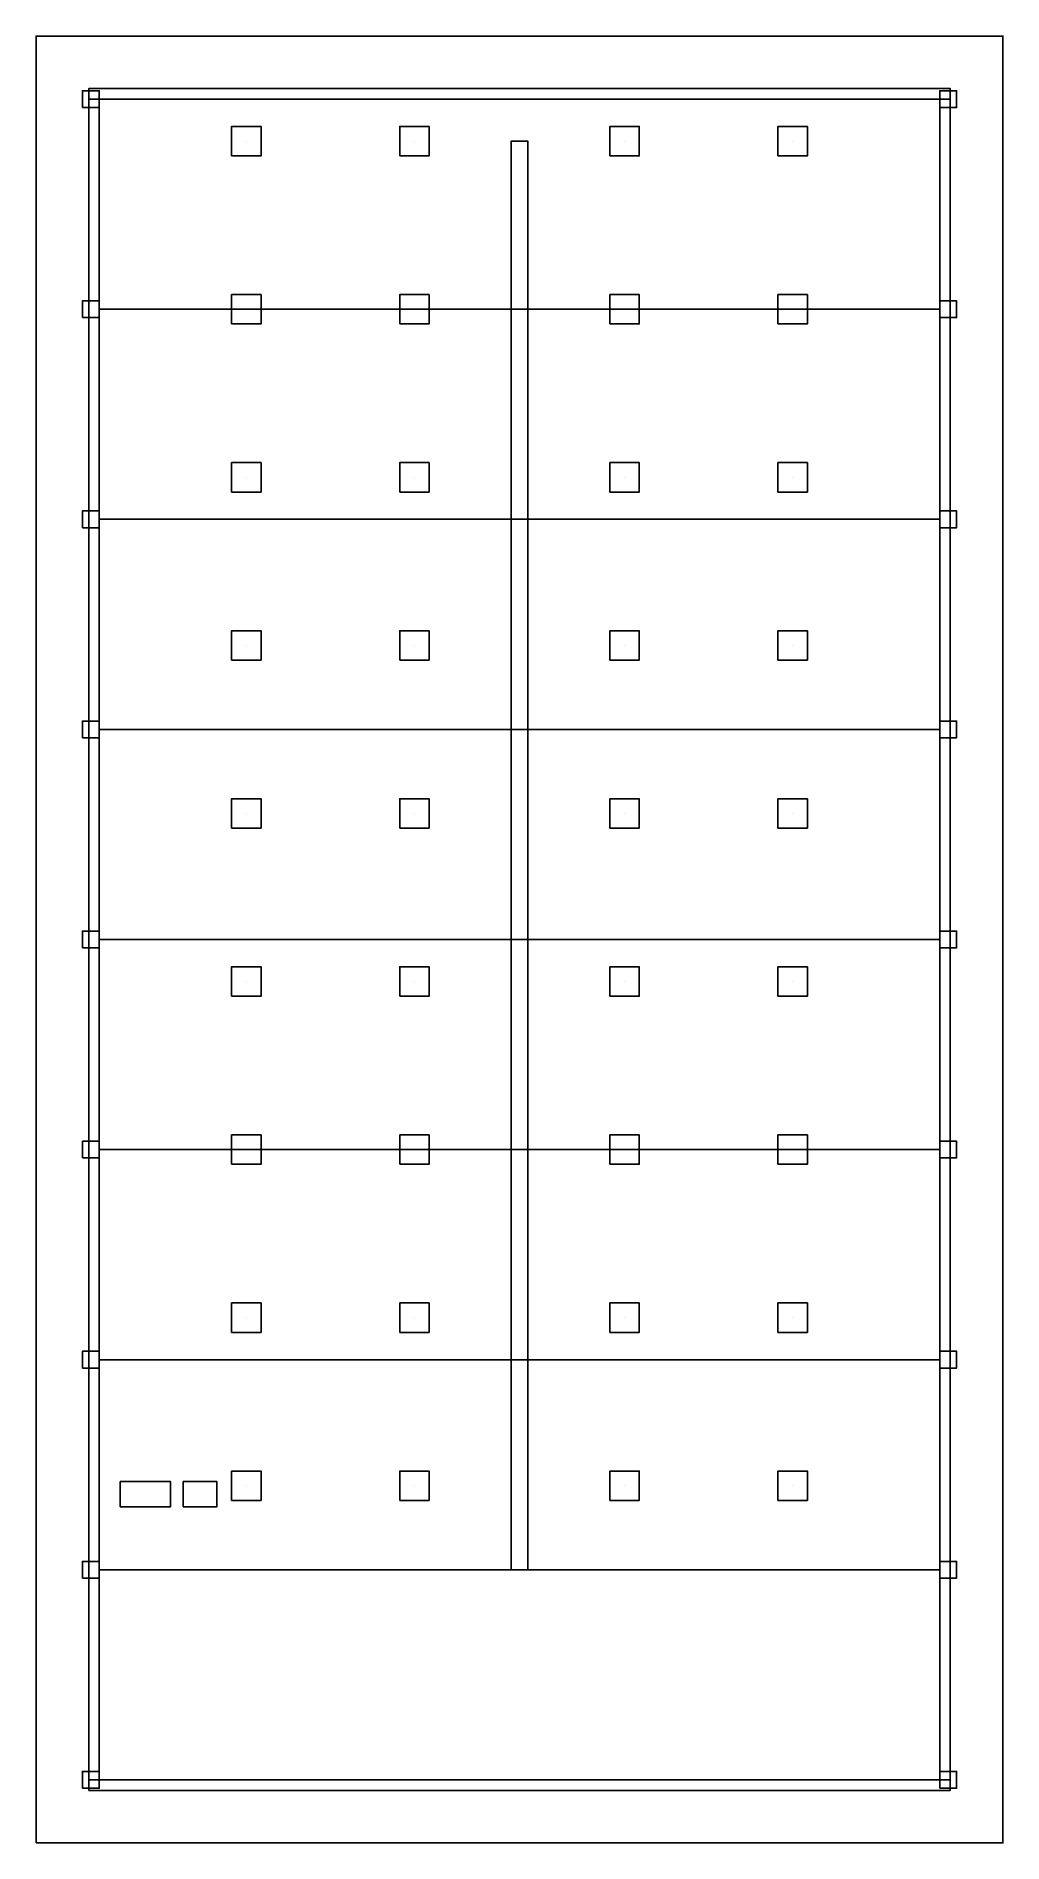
# Model space of a CAD drawing. Header units: metres. Extents: x -1.5 to 21.5, y -1.5 to 41.5.
import ezdxf

# ---------------------------------------------------------------- set-up
doc = ezdxf.new("R2010")
doc.units = ezdxf.units.M
for name, color, linetype in [('3D_BANDEJA_PORTACABLES', 4, 'Continuous'), ('3D_ESTRUCTURA_COLUMNAS', 7, 'Continuous'), ('3D_ESTRUCTURA_TIJERALES', 8, 'Continuous'), ('3D_LUMINARIAS_HIGHBAY', 2, 'Continuous'), ('3D_MALLA_TIERRA', 3, 'Continuous'), ('3D_MUROS', 9, 'Continuous'), ('3D_TABLEROS_TGD', 1, 'Continuous')]:
    doc.layers.add(name, color=color, linetype=linetype)

msp = doc.modelspace()

# ---------------------------------------------------------------- linework, layer by layer
at = {"layer": '3D_BANDEJA_PORTACABLES'}
for p, q in [((9.8, 39, 6.5), (9.8, 39, 6.6)), ((10.2, 39, 6.5), (10.2, 39, 6.6)), ((9.8, 35, 6.5), (9.8, 35, 8)), ((10.2, 35, 6.5), (10.2, 35, 8)), ((9.8, 30, 6.5), (9.8, 30, 8)), ((10.2, 30, 6.5), (10.2, 30, 8)), ((9.8, 25, 6.5), (9.8, 25, 8)), ((10.2, 25, 6.5), (10.2, 25, 8)), ((9.8, 20, 6.5), (9.8, 20, 8)), ((10.2, 20, 6.5), (10.2, 20, 8)), ((9.8, 15, 6.5), (9.8, 15, 8)), ((10.2, 15, 6.5), (10.2, 15, 8)), ((9.8, 10, 6.5), (9.8, 10, 8)), ((10.2, 10, 6.5), (10.2, 10, 8)), ((9.8, 5, 6.5), (9.8, 5, 6.6)), ((9.8, 5, 6.5), (9.8, 5, 8)), ((10.2, 5, 6.5), (10.2, 5, 6.6)), ((10.2, 5, 6.5), (10.2, 5, 8))]:
    msp.add_line(p, q, dxfattribs=at)
for points in [[(9.8, 5, 6.5), (10.2, 5, 6.5), (10.2, 39, 6.5), (9.8, 39, 6.5), (9.8, 5, 6.5)], [(9.8, 5, 6.6), (10.2, 5, 6.6), (10.2, 39, 6.6), (9.8, 39, 6.6), (9.8, 5, 6.6)]]:
    msp.add_polyline3d(points, dxfattribs=at)
at = {"layer": '3D_ESTRUCTURA_COLUMNAS'}
for p, q in [((-0.4, 40.2), (-0.4, 40.2, 8)), ((0, 40.2), (0, 40.2, 8)), ((20, 40.2), (20, 40.2, 8)), ((20.4, 40.2), (20.4, 40.2, 8)), ((-0.4, 39.8), (-0.4, 39.8, 8)), ((0, 39.8), (0, 39.8, 8)), ((20, 39.8), (20, 39.8, 8)), ((20.4, 39.8), (20.4, 39.8, 8)), ((-0.4, 35.2), (-0.4, 35.2, 8)), ((0, 35.2), (0, 35.2, 8)), ((20, 35.2), (20, 35.2, 8)), ((20.4, 35.2), (20.4, 35.2, 8)), ((-0.4, 34.8), (-0.4, 34.8, 8)), ((0, 34.8), (0, 34.8, 8)), ((20, 34.8), (20, 34.8, 8)), ((20.4, 34.8), (20.4, 34.8, 8)), ((-0.4, 30.2), (-0.4, 30.2, 8)), ((0, 30.2), (0, 30.2, 8)), ((20, 30.2), (20, 30.2, 8)), ((20.4, 30.2), (20.4, 30.2, 8)), ((-0.4, 29.8), (-0.4, 29.8, 8)), ((0, 29.8), (0, 29.8, 8)), ((20, 29.8), (20, 29.8, 8)), ((20.4, 29.8), (20.4, 29.8, 8)), ((-0.4, 25.2), (-0.4, 25.2, 8)), ((0, 25.2), (0, 25.2, 8)), ((20, 25.2), (20, 25.2, 8)), ((20.4, 25.2), (20.4, 25.2, 8)), ((-0.4, 24.8), (-0.4, 24.8, 8)), ((0, 24.8), (0, 24.8, 8)), ((20, 24.8), (20, 24.8, 8)), ((20.4, 24.8), (20.4, 24.8, 8)), ((-0.4, 20.2), (-0.4, 20.2, 8)), ((-0.4, 19.8), (-0.4, 19.8, 8)), ((0, 20.2), (0, 20.2, 8)), ((0, 19.8), (0, 19.8, 8)), ((20, 20.2), (20, 20.2, 8)), ((20, 19.8), (20, 19.8, 8)), ((20.4, 20.2), (20.4, 20.2, 8)), ((20.4, 19.8), (20.4, 19.8, 8)), ((-0.4, 15.2), (-0.4, 15.2, 8)), ((0, 15.2), (0, 15.2, 8)), ((20, 15.2), (20, 15.2, 8)), ((20.4, 15.2), (20.4, 15.2, 8)), ((-0.4, 14.8), (-0.4, 14.8, 8)), ((0, 14.8), (0, 14.8, 8)), ((20, 14.8), (20, 14.8, 8)), ((20.4, 14.8), (20.4, 14.8, 8)), ((-0.4, 10.2), (-0.4, 10.2, 8)), ((0, 10.2), (0, 10.2, 8)), ((20, 10.2), (20, 10.2, 8)), ((20.4, 10.2), (20.4, 10.2, 8)), ((-0.4, 9.8), (-0.4, 9.8, 8)), ((0, 9.8), (0, 9.8, 8)), ((20, 9.8), (20, 9.8, 8)), ((20.4, 9.8), (20.4, 9.8, 8)), ((-0.4, 5.2), (-0.4, 5.2, 8)), ((0, 5.2), (0, 5.2, 8)), ((20, 5.2), (20, 5.2, 8)), ((20.4, 5.2), (20.4, 5.2, 8)), ((-0.4, 4.8), (-0.4, 4.8, 8)), ((0, 4.8), (0, 4.8, 8)), ((20, 4.8), (20, 4.8, 8)), ((20.4, 4.8), (20.4, 4.8, 8)), ((-0.4, 0.2), (-0.4, 0.2, 8)), ((0, 0.2), (0, 0.2, 8)), ((20, 0.2), (20, 0.2, 8)), ((20.4, 0.2), (20.4, 0.2, 8)), ((-0.4, -0.2), (-0.4, -0.2, 8)), ((0, -0.2), (0, -0.2, 8)), ((20, -0.2), (20, -0.2, 8)), ((20.4, -0.2), (20.4, -0.2, 8))]:
    msp.add_line(p, q, dxfattribs=at)
for points in [[(-0.4, 39.8, 0), (0, 39.8, 0), (0, 40.2, 0), (-0.4, 40.2, 0), (-0.4, 39.8, 0)], [(-0.4, 39.8, 8), (0, 39.8, 8), (0, 40.2, 8), (-0.4, 40.2, 8), (-0.4, 39.8, 8)], [(20, 39.8, 0), (20.4, 39.8, 0), (20.4, 40.2, 0), (20, 40.2, 0), (20, 39.8, 0)], [(20, 39.8, 8), (20.4, 39.8, 8), (20.4, 40.2, 8), (20, 40.2, 8), (20, 39.8, 8)], [(-0.4, 34.8, 0), (0, 34.8, 0), (0, 35.2, 0), (-0.4, 35.2, 0), (-0.4, 34.8, 0)], [(-0.4, 34.8, 8), (0, 34.8, 8), (0, 35.2, 8), (-0.4, 35.2, 8), (-0.4, 34.8, 8)], [(20, 34.8, 0), (20.4, 34.8, 0), (20.4, 35.2, 0), (20, 35.2, 0), (20, 34.8, 0)], [(20, 34.8, 8), (20.4, 34.8, 8), (20.4, 35.2, 8), (20, 35.2, 8), (20, 34.8, 8)], [(-0.4, 29.8, 0), (0, 29.8, 0), (0, 30.2, 0), (-0.4, 30.2, 0), (-0.4, 29.8, 0)], [(-0.4, 29.8, 8), (0, 29.8, 8), (0, 30.2, 8), (-0.4, 30.2, 8), (-0.4, 29.8, 8)], [(20, 29.8, 0), (20.4, 29.8, 0), (20.4, 30.2, 0), (20, 30.2, 0), (20, 29.8, 0)], [(20, 29.8, 8), (20.4, 29.8, 8), (20.4, 30.2, 8), (20, 30.2, 8), (20, 29.8, 8)], [(-0.4, 24.8, 0), (0, 24.8, 0), (0, 25.2, 0), (-0.4, 25.2, 0), (-0.4, 24.8, 0)], [(-0.4, 24.8, 8), (0, 24.8, 8), (0, 25.2, 8), (-0.4, 25.2, 8), (-0.4, 24.8, 8)], [(20, 24.8, 0), (20.4, 24.8, 0), (20.4, 25.2, 0), (20, 25.2, 0), (20, 24.8, 0)], [(20, 24.8, 8), (20.4, 24.8, 8), (20.4, 25.2, 8), (20, 25.2, 8), (20, 24.8, 8)], [(-0.4, 19.8, 0), (0, 19.8, 0), (0, 20.2, 0), (-0.4, 20.2, 0), (-0.4, 19.8, 0)], [(-0.4, 19.8, 8), (0, 19.8, 8), (0, 20.2, 8), (-0.4, 20.2, 8), (-0.4, 19.8, 8)], [(20, 19.8, 0), (20.4, 19.8, 0), (20.4, 20.2, 0), (20, 20.2, 0), (20, 19.8, 0)], [(20, 19.8, 8), (20.4, 19.8, 8), (20.4, 20.2, 8), (20, 20.2, 8), (20, 19.8, 8)], [(-0.4, 14.8, 0), (0, 14.8, 0), (0, 15.2, 0), (-0.4, 15.2, 0), (-0.4, 14.8, 0)], [(-0.4, 14.8, 8), (0, 14.8, 8), (0, 15.2, 8), (-0.4, 15.2, 8), (-0.4, 14.8, 8)], [(20, 14.8, 0), (20.4, 14.8, 0), (20.4, 15.2, 0), (20, 15.2, 0), (20, 14.8, 0)], [(20, 14.8, 8), (20.4, 14.8, 8), (20.4, 15.2, 8), (20, 15.2, 8), (20, 14.8, 8)], [(-0.4, 9.8, 0), (0, 9.8, 0), (0, 10.2, 0), (-0.4, 10.2, 0), (-0.4, 9.8, 0)], [(-0.4, 9.8, 8), (0, 9.8, 8), (0, 10.2, 8), (-0.4, 10.2, 8), (-0.4, 9.8, 8)], [(20, 9.8, 0), (20.4, 9.8, 0), (20.4, 10.2, 0), (20, 10.2, 0), (20, 9.8, 0)], [(20, 9.8, 8), (20.4, 9.8, 8), (20.4, 10.2, 8), (20, 10.2, 8), (20, 9.8, 8)], [(-0.4, 4.8, 0), (0, 4.8, 0), (0, 5.2, 0), (-0.4, 5.2, 0), (-0.4, 4.8, 0)], [(-0.4, 4.8, 8), (0, 4.8, 8), (0, 5.2, 8), (-0.4, 5.2, 8), (-0.4, 4.8, 8)], [(20, 4.8, 0), (20.4, 4.8, 0), (20.4, 5.2, 0), (20, 5.2, 0), (20, 4.8, 0)], [(20, 4.8, 8), (20.4, 4.8, 8), (20.4, 5.2, 8), (20, 5.2, 8), (20, 4.8, 8)], [(-0.4, -0.2, 0), (0, -0.2, 0), (0, 0.2, 0), (-0.4, 0.2, 0), (-0.4, -0.2, 0)], [(-0.4, -0.2, 8), (0, -0.2, 8), (0, 0.2, 8), (-0.4, 0.2, 8), (-0.4, -0.2, 8)], [(20, -0.2, 0), (20.4, -0.2, 0), (20.4, 0.2, 0), (20, 0.2, 0), (20, -0.2, 0)], [(20, -0.2, 8), (20.4, -0.2, 8), (20.4, 0.2, 8), (20, 0.2, 8), (20, -0.2, 8)]]:
    msp.add_polyline3d(points, dxfattribs=at)
at = {"layer": '3D_ESTRUCTURA_TIJERALES'}
for p, q in [((0, 40, 8), (20, 40, 8)), ((0, 40, 9.2), (10, 40, 10)), ((0, 40, 8), (2, 40, 9.2)), ((2, 40, 9.2), (4, 40, 8)), ((4, 40, 8), (6, 40, 9.2)), ((6, 40, 9.2), (8, 40, 8)), ((8, 40, 8), (10, 40, 9.2)), ((10, 40, 10), (20, 40, 9.2)), ((10, 40, 9.2), (12, 40, 8)), ((12, 40, 8), (14, 40, 9.2)), ((14, 40, 9.2), (16, 40, 8)), ((16, 40, 8), (18, 40, 9.2)), ((18, 40, 9.2), (20, 40, 8)), ((0, 35, 8), (20, 35, 8)), ((0, 35, 9.2), (10, 35, 10)), ((0, 35, 8), (2, 35, 9.2)), ((2, 35, 9.2), (4, 35, 8)), ((4, 35, 8), (6, 35, 9.2)), ((6, 35, 9.2), (8, 35, 8)), ((8, 35, 8), (10, 35, 9.2)), ((10, 35, 10), (20, 35, 9.2)), ((10, 35, 9.2), (12, 35, 8)), ((12, 35, 8), (14, 35, 9.2)), ((14, 35, 9.2), (16, 35, 8)), ((16, 35, 8), (18, 35, 9.2)), ((18, 35, 9.2), (20, 35, 8)), ((0, 30, 8), (20, 30, 8)), ((0, 30, 9.2), (10, 30, 10)), ((0, 30, 8), (2, 30, 9.2)), ((2, 30, 9.2), (4, 30, 8)), ((4, 30, 8), (6, 30, 9.2)), ((6, 30, 9.2), (8, 30, 8)), ((8, 30, 8), (10, 30, 9.2)), ((10, 30, 10), (20, 30, 9.2)), ((10, 30, 9.2), (12, 30, 8)), ((12, 30, 8), (14, 30, 9.2)), ((14, 30, 9.2), (16, 30, 8)), ((16, 30, 8), (18, 30, 9.2)), ((18, 30, 9.2), (20, 30, 8)), ((0, 25, 8), (20, 25, 8)), ((0, 25, 9.2), (10, 25, 10)), ((0, 25, 8), (2, 25, 9.2)), ((2, 25, 9.2), (4, 25, 8)), ((4, 25, 8), (6, 25, 9.2)), ((6, 25, 9.2), (8, 25, 8)), ((8, 25, 8), (10, 25, 9.2)), ((10, 25, 10), (20, 25, 9.2)), ((10, 25, 9.2), (12, 25, 8)), ((12, 25, 8), (14, 25, 9.2)), ((14, 25, 9.2), (16, 25, 8)), ((16, 25, 8), (18, 25, 9.2)), ((18, 25, 9.2), (20, 25, 8)), ((0, 20, 8), (20, 20, 8)), ((0, 20, 9.2), (10, 20, 10)), ((0, 20, 8), (2, 20, 9.2)), ((2, 20, 9.2), (4, 20, 8)), ((4, 20, 8), (6, 20, 9.2)), ((6, 20, 9.2), (8, 20, 8)), ((8, 20, 8), (10, 20, 9.2)), ((10, 20, 10), (20, 20, 9.2)), ((10, 20, 9.2), (12, 20, 8)), ((12, 20, 8), (14, 20, 9.2)), ((14, 20, 9.2), (16, 20, 8)), ((16, 20, 8), (18, 20, 9.2)), ((18, 20, 9.2), (20, 20, 8)), ((0, 15, 8), (20, 15, 8)), ((0, 15, 9.2), (10, 15, 10)), ((0, 15, 8), (2, 15, 9.2)), ((2, 15, 9.2), (4, 15, 8)), ((4, 15, 8), (6, 15, 9.2)), ((6, 15, 9.2), (8, 15, 8)), ((8, 15, 8), (10, 15, 9.2)), ((10, 15, 10), (20, 15, 9.2)), ((10, 15, 9.2), (12, 15, 8)), ((12, 15, 8), (14, 15, 9.2)), ((14, 15, 9.2), (16, 15, 8)), ((16, 15, 8), (18, 15, 9.2)), ((18, 15, 9.2), (20, 15, 8)), ((0, 10, 8), (20, 10, 8)), ((0, 10, 9.2), (10, 10, 10)), ((0, 10, 8), (2, 10, 9.2)), ((2, 10, 9.2), (4, 10, 8)), ((4, 10, 8), (6, 10, 9.2)), ((6, 10, 9.2), (8, 10, 8)), ((8, 10, 8), (10, 10, 9.2)), ((10, 10, 10), (20, 10, 9.2)), ((10, 10, 9.2), (12, 10, 8)), ((12, 10, 8), (14, 10, 9.2)), ((14, 10, 9.2), (16, 10, 8)), ((16, 10, 8), (18, 10, 9.2)), ((18, 10, 9.2), (20, 10, 8)), ((0, 5, 8), (20, 5, 8)), ((0, 5, 9.2), (10, 5, 10)), ((0, 5, 8), (2, 5, 9.2)), ((2, 5, 9.2), (4, 5, 8)), ((4, 5, 8), (6, 5, 9.2)), ((6, 5, 9.2), (8, 5, 8)), ((8, 5, 8), (10, 5, 9.2)), ((10, 5, 10), (20, 5, 9.2)), ((10, 5, 9.2), (12, 5, 8)), ((12, 5, 8), (14, 5, 9.2)), ((14, 5, 9.2), (16, 5, 8)), ((16, 5, 8), (18, 5, 9.2)), ((18, 5, 9.2), (20, 5, 8)), ((0, 0, 8), (20, 0, 8)), ((0, 0, 9.2), (10, 0, 10)), ((0, 0, 8), (2, 0, 9.2)), ((2, 0, 9.2), (4, 0, 8)), ((4, 0, 8), (6, 0, 9.2)), ((6, 0, 9.2), (8, 0, 8)), ((8, 0, 8), (10, 0, 9.2)), ((10, 0, 10), (20, 0, 9.2)), ((10, 0, 9.2), (12, 0, 8)), ((12, 0, 8), (14, 0, 9.2)), ((14, 0, 9.2), (16, 0, 8)), ((16, 0, 8), (18, 0, 9.2)), ((18, 0, 9.2), (20, 0, 8))]:
    msp.add_line(p, q, dxfattribs=at)
at = {"layer": '3D_LUMINARIAS_HIGHBAY'}
for p, q in [((3.15, 39.35, 7.5), (3.15, 39.35, 7.7)), ((3.85, 39.35, 7.5), (3.85, 39.35, 7.7)), ((7.15, 39.35, 7.5), (7.15, 39.35, 7.7)), ((7.85, 39.35, 7.5), (7.85, 39.35, 7.7)), ((12.15, 39.35, 7.5), (12.15, 39.35, 7.7)), ((12.85, 39.35, 7.5), (12.85, 39.35, 7.7)), ((16.15, 39.35, 7.5), (16.15, 39.35, 7.7)), ((16.85, 39.35, 7.5), (16.85, 39.35, 7.7)), ((3.5, 39, 7.7), (3.5, 39, 8)), ((7.5, 39, 7.7), (7.5, 39, 8)), ((12.5, 39, 7.7), (12.5, 39, 8)), ((16.5, 39, 7.7), (16.5, 39, 8)), ((3.15, 38.65, 7.5), (3.15, 38.65, 7.7)), ((3.85, 38.65, 7.5), (3.85, 38.65, 7.7)), ((7.15, 38.65, 7.5), (7.15, 38.65, 7.7)), ((7.85, 38.65, 7.5), (7.85, 38.65, 7.7)), ((12.15, 38.65, 7.5), (12.15, 38.65, 7.7)), ((12.85, 38.65, 7.5), (12.85, 38.65, 7.7)), ((16.15, 38.65, 7.5), (16.15, 38.65, 7.7)), ((16.85, 38.65, 7.5), (16.85, 38.65, 7.7)), ((3.15, 35.35, 7.5), (3.15, 35.35, 7.7)), ((3.85, 35.35, 7.5), (3.85, 35.35, 7.7)), ((7.15, 35.35, 7.5), (7.15, 35.35, 7.7)), ((7.85, 35.35, 7.5), (7.85, 35.35, 7.7)), ((12.15, 35.35, 7.5), (12.15, 35.35, 7.7)), ((12.85, 35.35, 7.5), (12.85, 35.35, 7.7)), ((16.15, 35.35, 7.5), (16.15, 35.35, 7.7)), ((16.85, 35.35, 7.5), (16.85, 35.35, 7.7)), ((3.5, 35, 7.7), (3.5, 35, 8)), ((7.5, 35, 7.7), (7.5, 35, 8)), ((12.5, 35, 7.7), (12.5, 35, 8)), ((16.5, 35, 7.7), (16.5, 35, 8)), ((3.15, 34.65, 7.5), (3.15, 34.65, 7.7)), ((3.85, 34.65, 7.5), (3.85, 34.65, 7.7)), ((7.15, 34.65, 7.5), (7.15, 34.65, 7.7)), ((7.85, 34.65, 7.5), (7.85, 34.65, 7.7)), ((12.15, 34.65, 7.5), (12.15, 34.65, 7.7)), ((12.85, 34.65, 7.5), (12.85, 34.65, 7.7)), ((16.15, 34.65, 7.5), (16.15, 34.65, 7.7)), ((16.85, 34.65, 7.5), (16.85, 34.65, 7.7)), ((3.15, 31.35, 7.5), (3.15, 31.35, 7.7)), ((3.5, 31, 7.7), (3.5, 31, 8)), ((3.85, 31.35, 7.5), (3.85, 31.35, 7.7)), ((7.15, 31.35, 7.5), (7.15, 31.35, 7.7)), ((7.5, 31, 7.7), (7.5, 31, 8)), ((7.85, 31.35, 7.5), (7.85, 31.35, 7.7)), ((12.15, 31.35, 7.5), (12.15, 31.35, 7.7)), ((12.5, 31, 7.7), (12.5, 31, 8)), ((12.85, 31.35, 7.5), (12.85, 31.35, 7.7)), ((16.15, 31.35, 7.5), (16.15, 31.35, 7.7)), ((16.5, 31, 7.7), (16.5, 31, 8)), ((16.85, 31.35, 7.5), (16.85, 31.35, 7.7)), ((3.15, 30.65, 7.5), (3.15, 30.65, 7.7)), ((3.85, 30.65, 7.5), (3.85, 30.65, 7.7)), ((7.15, 30.65, 7.5), (7.15, 30.65, 7.7)), ((7.85, 30.65, 7.5), (7.85, 30.65, 7.7)), ((12.15, 30.65, 7.5), (12.15, 30.65, 7.7)), ((12.85, 30.65, 7.5), (12.85, 30.65, 7.7)), ((16.15, 30.65, 7.5), (16.15, 30.65, 7.7)), ((16.85, 30.65, 7.5), (16.85, 30.65, 7.7)), ((3.15, 27.35, 7.5), (3.15, 27.35, 7.7)), ((3.85, 27.35, 7.5), (3.85, 27.35, 7.7)), ((7.15, 27.35, 7.5), (7.15, 27.35, 7.7)), ((7.85, 27.35, 7.5), (7.85, 27.35, 7.7)), ((12.15, 27.35, 7.5), (12.15, 27.35, 7.7)), ((12.85, 27.35, 7.5), (12.85, 27.35, 7.7)), ((16.15, 27.35, 7.5), (16.15, 27.35, 7.7)), ((16.85, 27.35, 7.5), (16.85, 27.35, 7.7)), ((3.5, 27, 7.7), (3.5, 27, 8)), ((7.5, 27, 7.7), (7.5, 27, 8)), ((12.5, 27, 7.7), (12.5, 27, 8)), ((16.5, 27, 7.7), (16.5, 27, 8)), ((3.15, 26.65, 7.5), (3.15, 26.65, 7.7)), ((3.85, 26.65, 7.5), (3.85, 26.65, 7.7)), ((7.15, 26.65, 7.5), (7.15, 26.65, 7.7)), ((7.85, 26.65, 7.5), (7.85, 26.65, 7.7)), ((12.15, 26.65, 7.5), (12.15, 26.65, 7.7)), ((12.85, 26.65, 7.5), (12.85, 26.65, 7.7)), ((16.15, 26.65, 7.5), (16.15, 26.65, 7.7)), ((16.85, 26.65, 7.5), (16.85, 26.65, 7.7)), ((3.15, 23.35, 7.5), (3.15, 23.35, 7.7)), ((3.85, 23.35, 7.5), (3.85, 23.35, 7.7)), ((7.15, 23.35, 7.5), (7.15, 23.35, 7.7)), ((7.85, 23.35, 7.5), (7.85, 23.35, 7.7)), ((12.15, 23.35, 7.5), (12.15, 23.35, 7.7)), ((12.85, 23.35, 7.5), (12.85, 23.35, 7.7)), ((16.15, 23.35, 7.5), (16.15, 23.35, 7.7)), ((16.85, 23.35, 7.5), (16.85, 23.35, 7.7)), ((3.5, 23, 7.7), (3.5, 23, 8)), ((7.5, 23, 7.7), (7.5, 23, 8)), ((12.5, 23, 7.7), (12.5, 23, 8)), ((16.5, 23, 7.7), (16.5, 23, 8)), ((3.15, 22.65, 7.5), (3.15, 22.65, 7.7)), ((3.85, 22.65, 7.5), (3.85, 22.65, 7.7)), ((7.15, 22.65, 7.5), (7.15, 22.65, 7.7)), ((7.85, 22.65, 7.5), (7.85, 22.65, 7.7)), ((12.15, 22.65, 7.5), (12.15, 22.65, 7.7)), ((12.85, 22.65, 7.5), (12.85, 22.65, 7.7)), ((16.15, 22.65, 7.5), (16.15, 22.65, 7.7)), ((16.85, 22.65, 7.5), (16.85, 22.65, 7.7)), ((3.15, 19.35, 7.5), (3.15, 19.35, 7.7)), ((3.5, 19, 7.7), (3.5, 19, 8)), ((3.85, 19.35, 7.5), (3.85, 19.35, 7.7)), ((7.15, 19.35, 7.5), (7.15, 19.35, 7.7)), ((7.5, 19, 7.7), (7.5, 19, 8)), ((7.85, 19.35, 7.5), (7.85, 19.35, 7.7)), ((12.15, 19.35, 7.5), (12.15, 19.35, 7.7)), ((12.5, 19, 7.7), (12.5, 19, 8)), ((12.85, 19.35, 7.5), (12.85, 19.35, 7.7)), ((16.15, 19.35, 7.5), (16.15, 19.35, 7.7)), ((16.5, 19, 7.7), (16.5, 19, 8)), ((16.85, 19.35, 7.5), (16.85, 19.35, 7.7)), ((3.15, 18.65, 7.5), (3.15, 18.65, 7.7)), ((3.85, 18.65, 7.5), (3.85, 18.65, 7.7)), ((7.15, 18.65, 7.5), (7.15, 18.65, 7.7)), ((7.85, 18.65, 7.5), (7.85, 18.65, 7.7)), ((12.15, 18.65, 7.5), (12.15, 18.65, 7.7)), ((12.85, 18.65, 7.5), (12.85, 18.65, 7.7)), ((16.15, 18.65, 7.5), (16.15, 18.65, 7.7)), ((16.85, 18.65, 7.5), (16.85, 18.65, 7.7)), ((3.15, 15.35, 7.5), (3.15, 15.35, 7.7)), ((3.85, 15.35, 7.5), (3.85, 15.35, 7.7)), ((7.15, 15.35, 7.5), (7.15, 15.35, 7.7)), ((7.85, 15.35, 7.5), (7.85, 15.35, 7.7)), ((12.15, 15.35, 7.5), (12.15, 15.35, 7.7)), ((12.85, 15.35, 7.5), (12.85, 15.35, 7.7)), ((16.15, 15.35, 7.5), (16.15, 15.35, 7.7)), ((16.85, 15.35, 7.5), (16.85, 15.35, 7.7)), ((3.15, 14.65, 7.5), (3.15, 14.65, 7.7)), ((3.5, 15, 7.7), (3.5, 15, 8)), ((3.85, 14.65, 7.5), (3.85, 14.65, 7.7)), ((7.15, 14.65, 7.5), (7.15, 14.65, 7.7)), ((7.5, 15, 7.7), (7.5, 15, 8)), ((7.85, 14.65, 7.5), (7.85, 14.65, 7.7)), ((12.15, 14.65, 7.5), (12.15, 14.65, 7.7)), ((12.5, 15, 7.7), (12.5, 15, 8)), ((12.85, 14.65, 7.5), (12.85, 14.65, 7.7)), ((16.15, 14.65, 7.5), (16.15, 14.65, 7.7)), ((16.5, 15, 7.7), (16.5, 15, 8)), ((16.85, 14.65, 7.5), (16.85, 14.65, 7.7)), ((3.15, 11.35, 7.5), (3.15, 11.35, 7.7)), ((3.85, 11.35, 7.5), (3.85, 11.35, 7.7)), ((7.15, 11.35, 7.5), (7.15, 11.35, 7.7)), ((7.85, 11.35, 7.5), (7.85, 11.35, 7.7)), ((12.15, 11.35, 7.5), (12.15, 11.35, 7.7)), ((12.85, 11.35, 7.5), (12.85, 11.35, 7.7)), ((16.15, 11.35, 7.5), (16.15, 11.35, 7.7)), ((16.85, 11.35, 7.5), (16.85, 11.35, 7.7)), ((3.5, 11, 7.7), (3.5, 11, 8)), ((7.5, 11, 7.7), (7.5, 11, 8)), ((12.5, 11, 7.7), (12.5, 11, 8)), ((16.5, 11, 7.7), (16.5, 11, 8)), ((3.15, 10.65, 7.5), (3.15, 10.65, 7.7)), ((3.85, 10.65, 7.5), (3.85, 10.65, 7.7)), ((7.15, 10.65, 7.5), (7.15, 10.65, 7.7)), ((7.85, 10.65, 7.5), (7.85, 10.65, 7.7)), ((12.15, 10.65, 7.5), (12.15, 10.65, 7.7)), ((12.85, 10.65, 7.5), (12.85, 10.65, 7.7)), ((16.15, 10.65, 7.5), (16.15, 10.65, 7.7)), ((16.85, 10.65, 7.5), (16.85, 10.65, 7.7)), ((3.15, 7.35, 7.5), (3.15, 7.35, 7.7)), ((3.85, 7.35, 7.5), (3.85, 7.35, 7.7)), ((7.15, 7.35, 7.5), (7.15, 7.35, 7.7)), ((7.85, 7.35, 7.5), (7.85, 7.35, 7.7)), ((12.15, 7.35, 7.5), (12.15, 7.35, 7.7)), ((12.85, 7.35, 7.5), (12.85, 7.35, 7.7)), ((16.15, 7.35, 7.5), (16.15, 7.35, 7.7)), ((16.85, 7.35, 7.5), (16.85, 7.35, 7.7)), ((3.5, 7, 7.7), (3.5, 7, 8)), ((7.5, 7, 7.7), (7.5, 7, 8)), ((12.5, 7, 7.7), (12.5, 7, 8)), ((16.5, 7, 7.7), (16.5, 7, 8)), ((3.15, 6.65, 7.5), (3.15, 6.65, 7.7)), ((3.85, 6.65, 7.5), (3.85, 6.65, 7.7)), ((7.15, 6.65, 7.5), (7.15, 6.65, 7.7)), ((7.85, 6.65, 7.5), (7.85, 6.65, 7.7)), ((12.15, 6.65, 7.5), (12.15, 6.65, 7.7)), ((12.85, 6.65, 7.5), (12.85, 6.65, 7.7)), ((16.15, 6.65, 7.5), (16.15, 6.65, 7.7)), ((16.85, 6.65, 7.5), (16.85, 6.65, 7.7))]:
    msp.add_line(p, q, dxfattribs=at)
for points in [[(3.15, 38.65, 7.5), (3.85, 38.65, 7.5), (3.85, 39.35, 7.5), (3.15, 39.35, 7.5), (3.15, 38.65, 7.5)], [(3.15, 38.65, 7.7), (3.85, 38.65, 7.7), (3.85, 39.35, 7.7), (3.15, 39.35, 7.7), (3.15, 38.65, 7.7)], [(7.15, 38.65, 7.5), (7.85, 38.65, 7.5), (7.85, 39.35, 7.5), (7.15, 39.35, 7.5), (7.15, 38.65, 7.5)], [(7.15, 38.65, 7.7), (7.85, 38.65, 7.7), (7.85, 39.35, 7.7), (7.15, 39.35, 7.7), (7.15, 38.65, 7.7)], [(12.15, 38.65, 7.5), (12.85, 38.65, 7.5), (12.85, 39.35, 7.5), (12.15, 39.35, 7.5), (12.15, 38.65, 7.5)], [(12.15, 38.65, 7.7), (12.85, 38.65, 7.7), (12.85, 39.35, 7.7), (12.15, 39.35, 7.7), (12.15, 38.65, 7.7)], [(16.15, 38.65, 7.5), (16.85, 38.65, 7.5), (16.85, 39.35, 7.5), (16.15, 39.35, 7.5), (16.15, 38.65, 7.5)], [(16.15, 38.65, 7.7), (16.85, 38.65, 7.7), (16.85, 39.35, 7.7), (16.15, 39.35, 7.7), (16.15, 38.65, 7.7)], [(3.15, 34.65, 7.5), (3.85, 34.65, 7.5), (3.85, 35.35, 7.5), (3.15, 35.35, 7.5), (3.15, 34.65, 7.5)], [(3.15, 34.65, 7.7), (3.85, 34.65, 7.7), (3.85, 35.35, 7.7), (3.15, 35.35, 7.7), (3.15, 34.65, 7.7)], [(7.15, 34.65, 7.5), (7.85, 34.65, 7.5), (7.85, 35.35, 7.5), (7.15, 35.35, 7.5), (7.15, 34.65, 7.5)], [(7.15, 34.65, 7.7), (7.85, 34.65, 7.7), (7.85, 35.35, 7.7), (7.15, 35.35, 7.7), (7.15, 34.65, 7.7)], [(12.15, 34.65, 7.5), (12.85, 34.65, 7.5), (12.85, 35.35, 7.5), (12.15, 35.35, 7.5), (12.15, 34.65, 7.5)], [(12.15, 34.65, 7.7), (12.85, 34.65, 7.7), (12.85, 35.35, 7.7), (12.15, 35.35, 7.7), (12.15, 34.65, 7.7)], [(16.15, 34.65, 7.5), (16.85, 34.65, 7.5), (16.85, 35.35, 7.5), (16.15, 35.35, 7.5), (16.15, 34.65, 7.5)], [(16.15, 34.65, 7.7), (16.85, 34.65, 7.7), (16.85, 35.35, 7.7), (16.15, 35.35, 7.7), (16.15, 34.65, 7.7)], [(3.15, 30.65, 7.5), (3.85, 30.65, 7.5), (3.85, 31.35, 7.5), (3.15, 31.35, 7.5), (3.15, 30.65, 7.5)], [(3.15, 30.65, 7.7), (3.85, 30.65, 7.7), (3.85, 31.35, 7.7), (3.15, 31.35, 7.7), (3.15, 30.65, 7.7)], [(7.15, 30.65, 7.5), (7.85, 30.65, 7.5), (7.85, 31.35, 7.5), (7.15, 31.35, 7.5), (7.15, 30.65, 7.5)], [(7.15, 30.65, 7.7), (7.85, 30.65, 7.7), (7.85, 31.35, 7.7), (7.15, 31.35, 7.7), (7.15, 30.65, 7.7)], [(12.15, 30.65, 7.5), (12.85, 30.65, 7.5), (12.85, 31.35, 7.5), (12.15, 31.35, 7.5), (12.15, 30.65, 7.5)], [(12.15, 30.65, 7.7), (12.85, 30.65, 7.7), (12.85, 31.35, 7.7), (12.15, 31.35, 7.7), (12.15, 30.65, 7.7)], [(16.15, 30.65, 7.5), (16.85, 30.65, 7.5), (16.85, 31.35, 7.5), (16.15, 31.35, 7.5), (16.15, 30.65, 7.5)], [(16.15, 30.65, 7.7), (16.85, 30.65, 7.7), (16.85, 31.35, 7.7), (16.15, 31.35, 7.7), (16.15, 30.65, 7.7)], [(3.15, 26.65, 7.5), (3.85, 26.65, 7.5), (3.85, 27.35, 7.5), (3.15, 27.35, 7.5), (3.15, 26.65, 7.5)], [(3.15, 26.65, 7.7), (3.85, 26.65, 7.7), (3.85, 27.35, 7.7), (3.15, 27.35, 7.7), (3.15, 26.65, 7.7)], [(7.15, 26.65, 7.5), (7.85, 26.65, 7.5), (7.85, 27.35, 7.5), (7.15, 27.35, 7.5), (7.15, 26.65, 7.5)], [(7.15, 26.65, 7.7), (7.85, 26.65, 7.7), (7.85, 27.35, 7.7), (7.15, 27.35, 7.7), (7.15, 26.65, 7.7)], [(12.15, 26.65, 7.5), (12.85, 26.65, 7.5), (12.85, 27.35, 7.5), (12.15, 27.35, 7.5), (12.15, 26.65, 7.5)], [(12.15, 26.65, 7.7), (12.85, 26.65, 7.7), (12.85, 27.35, 7.7), (12.15, 27.35, 7.7), (12.15, 26.65, 7.7)], [(16.15, 26.65, 7.5), (16.85, 26.65, 7.5), (16.85, 27.35, 7.5), (16.15, 27.35, 7.5), (16.15, 26.65, 7.5)], [(16.15, 26.65, 7.7), (16.85, 26.65, 7.7), (16.85, 27.35, 7.7), (16.15, 27.35, 7.7), (16.15, 26.65, 7.7)], [(3.15, 22.65, 7.5), (3.85, 22.65, 7.5), (3.85, 23.35, 7.5), (3.15, 23.35, 7.5), (3.15, 22.65, 7.5)], [(3.15, 22.65, 7.7), (3.85, 22.65, 7.7), (3.85, 23.35, 7.7), (3.15, 23.35, 7.7), (3.15, 22.65, 7.7)], [(7.15, 22.65, 7.5), (7.85, 22.65, 7.5), (7.85, 23.35, 7.5), (7.15, 23.35, 7.5), (7.15, 22.65, 7.5)], [(7.15, 22.65, 7.7), (7.85, 22.65, 7.7), (7.85, 23.35, 7.7), (7.15, 23.35, 7.7), (7.15, 22.65, 7.7)], [(12.15, 22.65, 7.5), (12.85, 22.65, 7.5), (12.85, 23.35, 7.5), (12.15, 23.35, 7.5), (12.15, 22.65, 7.5)], [(12.15, 22.65, 7.7), (12.85, 22.65, 7.7), (12.85, 23.35, 7.7), (12.15, 23.35, 7.7), (12.15, 22.65, 7.7)], [(16.15, 22.65, 7.5), (16.85, 22.65, 7.5), (16.85, 23.35, 7.5), (16.15, 23.35, 7.5), (16.15, 22.65, 7.5)], [(16.15, 22.65, 7.7), (16.85, 22.65, 7.7), (16.85, 23.35, 7.7), (16.15, 23.35, 7.7), (16.15, 22.65, 7.7)], [(3.15, 18.65, 7.5), (3.85, 18.65, 7.5), (3.85, 19.35, 7.5), (3.15, 19.35, 7.5), (3.15, 18.65, 7.5)], [(3.15, 18.65, 7.7), (3.85, 18.65, 7.7), (3.85, 19.35, 7.7), (3.15, 19.35, 7.7), (3.15, 18.65, 7.7)], [(7.15, 18.65, 7.5), (7.85, 18.65, 7.5), (7.85, 19.35, 7.5), (7.15, 19.35, 7.5), (7.15, 18.65, 7.5)], [(7.15, 18.65, 7.7), (7.85, 18.65, 7.7), (7.85, 19.35, 7.7), (7.15, 19.35, 7.7), (7.15, 18.65, 7.7)], [(12.15, 18.65, 7.5), (12.85, 18.65, 7.5), (12.85, 19.35, 7.5), (12.15, 19.35, 7.5), (12.15, 18.65, 7.5)], [(12.15, 18.65, 7.7), (12.85, 18.65, 7.7), (12.85, 19.35, 7.7), (12.15, 19.35, 7.7), (12.15, 18.65, 7.7)], [(16.15, 18.65, 7.5), (16.85, 18.65, 7.5), (16.85, 19.35, 7.5), (16.15, 19.35, 7.5), (16.15, 18.65, 7.5)], [(16.15, 18.65, 7.7), (16.85, 18.65, 7.7), (16.85, 19.35, 7.7), (16.15, 19.35, 7.7), (16.15, 18.65, 7.7)], [(3.15, 14.65, 7.5), (3.85, 14.65, 7.5), (3.85, 15.35, 7.5), (3.15, 15.35, 7.5), (3.15, 14.65, 7.5)], [(3.15, 14.65, 7.7), (3.85, 14.65, 7.7), (3.85, 15.35, 7.7), (3.15, 15.35, 7.7), (3.15, 14.65, 7.7)], [(7.15, 14.65, 7.5), (7.85, 14.65, 7.5), (7.85, 15.35, 7.5), (7.15, 15.35, 7.5), (7.15, 14.65, 7.5)], [(7.15, 14.65, 7.7), (7.85, 14.65, 7.7), (7.85, 15.35, 7.7), (7.15, 15.35, 7.7), (7.15, 14.65, 7.7)], [(12.15, 14.65, 7.5), (12.85, 14.65, 7.5), (12.85, 15.35, 7.5), (12.15, 15.35, 7.5), (12.15, 14.65, 7.5)], [(12.15, 14.65, 7.7), (12.85, 14.65, 7.7), (12.85, 15.35, 7.7), (12.15, 15.35, 7.7), (12.15, 14.65, 7.7)], [(16.15, 14.65, 7.5), (16.85, 14.65, 7.5), (16.85, 15.35, 7.5), (16.15, 15.35, 7.5), (16.15, 14.65, 7.5)], [(16.15, 14.65, 7.7), (16.85, 14.65, 7.7), (16.85, 15.35, 7.7), (16.15, 15.35, 7.7), (16.15, 14.65, 7.7)], [(3.15, 10.65, 7.5), (3.85, 10.65, 7.5), (3.85, 11.35, 7.5), (3.15, 11.35, 7.5), (3.15, 10.65, 7.5)], [(3.15, 10.65, 7.7), (3.85, 10.65, 7.7), (3.85, 11.35, 7.7), (3.15, 11.35, 7.7), (3.15, 10.65, 7.7)], [(7.15, 10.65, 7.5), (7.85, 10.65, 7.5), (7.85, 11.35, 7.5), (7.15, 11.35, 7.5), (7.15, 10.65, 7.5)], [(7.15, 10.65, 7.7), (7.85, 10.65, 7.7), (7.85, 11.35, 7.7), (7.15, 11.35, 7.7), (7.15, 10.65, 7.7)], [(12.15, 10.65, 7.5), (12.85, 10.65, 7.5), (12.85, 11.35, 7.5), (12.15, 11.35, 7.5), (12.15, 10.65, 7.5)], [(12.15, 10.65, 7.7), (12.85, 10.65, 7.7), (12.85, 11.35, 7.7), (12.15, 11.35, 7.7), (12.15, 10.65, 7.7)], [(16.15, 10.65, 7.5), (16.85, 10.65, 7.5), (16.85, 11.35, 7.5), (16.15, 11.35, 7.5), (16.15, 10.65, 7.5)], [(16.15, 10.65, 7.7), (16.85, 10.65, 7.7), (16.85, 11.35, 7.7), (16.15, 11.35, 7.7), (16.15, 10.65, 7.7)], [(3.15, 6.65, 7.5), (3.85, 6.65, 7.5), (3.85, 7.35, 7.5), (3.15, 7.35, 7.5), (3.15, 6.65, 7.5)], [(3.15, 6.65, 7.7), (3.85, 6.65, 7.7), (3.85, 7.35, 7.7), (3.15, 7.35, 7.7), (3.15, 6.65, 7.7)], [(7.15, 6.65, 7.5), (7.85, 6.65, 7.5), (7.85, 7.35, 7.5), (7.15, 7.35, 7.5), (7.15, 6.65, 7.5)], [(7.15, 6.65, 7.7), (7.85, 6.65, 7.7), (7.85, 7.35, 7.7), (7.15, 7.35, 7.7), (7.15, 6.65, 7.7)], [(12.15, 6.65, 7.5), (12.85, 6.65, 7.5), (12.85, 7.35, 7.5), (12.15, 7.35, 7.5), (12.15, 6.65, 7.5)], [(12.15, 6.65, 7.7), (12.85, 6.65, 7.7), (12.85, 7.35, 7.7), (12.15, 7.35, 7.7), (12.15, 6.65, 7.7)], [(16.15, 6.65, 7.5), (16.85, 6.65, 7.5), (16.85, 7.35, 7.5), (16.15, 7.35, 7.5), (16.15, 6.65, 7.5)], [(16.15, 6.65, 7.7), (16.85, 6.65, 7.7), (16.85, 7.35, 7.7), (16.15, 7.35, 7.7), (16.15, 6.65, 7.7)]]:
    msp.add_polyline3d(points, dxfattribs=at)
at = {"layer": '3D_MALLA_TIERRA'}
for p, q in [((-1.5, 41.5, -0.8), (-1.5, 41.5, -3.2)), ((-1.5, 41.5, -0.8), (-1.5, 41.5)), ((10, 41.5, -0.8), (10, 41.5, -3.2)), ((10, 41.5, -0.8), (10, 41.5)), ((21.5, 41.5, -0.8), (21.5, 41.5, -3.2)), ((21.5, 41.5, -0.8), (21.5, 41.5)), ((-1.5, -1.5, -0.8), (-1.5, -1.5, -3.2)), ((-1.5, -1.5, -0.8), (-1.5, -1.5)), ((10, -1.5, -0.8), (10, -1.5, -3.2)), ((10, -1.5, -0.8), (10, -1.5)), ((21.5, -1.5, -0.8), (21.5, -1.5, -3.2)), ((21.5, -1.5, -0.8), (21.5, -1.5))]:
    msp.add_line(p, q, dxfattribs=at)
msp.add_polyline3d([(-1.5, -1.5, -0.8), (10, -1.5, -0.8), (21.5, -1.5, -0.8), (21.5, 41.5, -0.8), (10, 41.5, -0.8), (-1.5, 41.5, -0.8), (-1.5, -1.5, -0.8)], dxfattribs=at)
at = {"layer": '3D_MUROS'}
for p, q in [((-0.25, 40.25), (-0.25, 40.25, 4)), ((-0.25, 40), (-0.25, 40, 4)), ((-0.25, 40), (-0.25, 40, 4)), ((0, 40), (0, 40, 4)), ((20, 40), (20, 40, 4)), ((20.25, 40.25), (20.25, 40.25, 4)), ((20.25, 40), (20.25, 40, 4)), ((20.25, 40), (20.25, 40, 4)), ((-0.25, 0), (-0.25, 0, 4)), ((-0.25, 0), (-0.25, 0, 4)), ((0, 0), (0, 0, 4)), ((20, 0), (20, 0, 4)), ((20.25, 0), (20.25, 0, 4)), ((20.25, 0), (20.25, 0, 4)), ((-0.25, -0.25), (-0.25, -0.25, 4)), ((20.25, -0.25), (20.25, -0.25, 4))]:
    msp.add_line(p, q, dxfattribs=at)
for points in [[(-0.25, 40, 0), (20.25, 40, 0), (20.25, 40.25, 0), (-0.25, 40.25, 0), (-0.25, 40, 0)], [(-0.25, 40, 4), (20.25, 40, 4), (20.25, 40.25, 4), (-0.25, 40.25, 4), (-0.25, 40, 4)], [(-0.25, 0, 0), (0, 0, 0), (0, 40, 0), (-0.25, 40, 0), (-0.25, 0, 0)], [(-0.25, 0, 4), (0, 0, 4), (0, 40, 4), (-0.25, 40, 4), (-0.25, 0, 4)], [(20, 0, 0), (20.25, 0, 0), (20.25, 40, 0), (20, 40, 0), (20, 0, 0)], [(20, 0, 4), (20.25, 0, 4), (20.25, 40, 4), (20, 40, 4), (20, 0, 4)], [(-0.25, -0.25, 0), (20.25, -0.25, 0), (20.25, 0, 0), (-0.25, 0, 0), (-0.25, -0.25, 0)], [(-0.25, -0.25, 4), (20.25, -0.25, 4), (20.25, 0, 4), (-0.25, 0, 4), (-0.25, -0.25, 4)]]:
    msp.add_polyline3d(points, dxfattribs=at)
at = {"layer": '3D_TABLEROS_TGD'}
for p, q in [((0.5, 7.1), (0.5, 7.1, 1.8)), ((1.7, 7.1), (1.7, 7.1, 1.8)), ((2, 7.1), (2, 7.1, 1.8)), ((2.8, 7.1), (2.8, 7.1, 1.8)), ((0.5, 6.5), (0.5, 6.5, 1.8)), ((1.7, 6.5), (1.7, 6.5, 1.8)), ((2, 6.5), (2, 6.5, 1.8)), ((2.8, 6.5), (2.8, 6.5, 1.8))]:
    msp.add_line(p, q, dxfattribs=at)
for points in [[(0.5, 6.5, 0), (1.7, 6.5, 0), (1.7, 7.1, 0), (0.5, 7.1, 0), (0.5, 6.5, 0)], [(0.5, 6.5, 1.8), (1.7, 6.5, 1.8), (1.7, 7.1, 1.8), (0.5, 7.1, 1.8), (0.5, 6.5, 1.8)], [(2, 6.5, 0), (2.8, 6.5, 0), (2.8, 7.1, 0), (2, 7.1, 0), (2, 6.5, 0)], [(2, 6.5, 1.8), (2.8, 6.5, 1.8), (2.8, 7.1, 1.8), (2, 7.1, 1.8), (2, 6.5, 1.8)]]:
    msp.add_polyline3d(points, dxfattribs=at)

doc.saveas('drawing.dxf')
